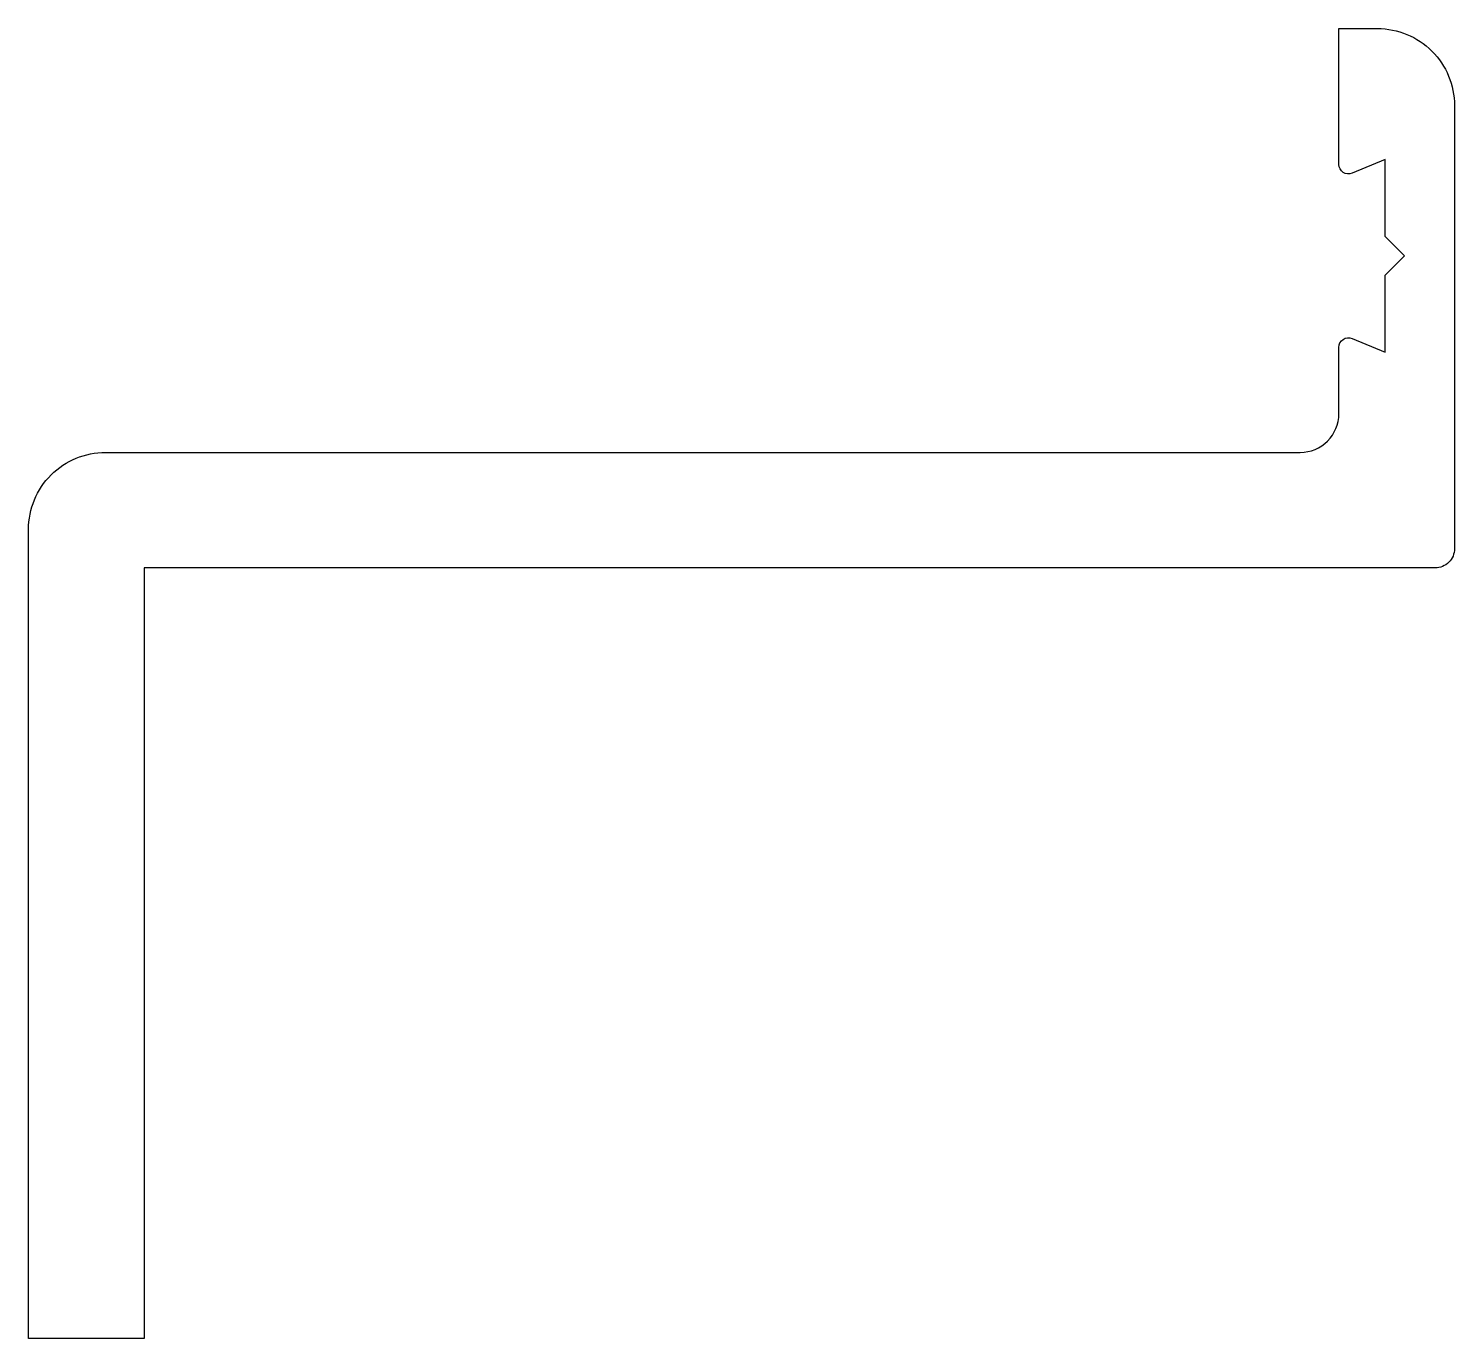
# Model space of a CAD drawing. Extents: x 269.6 to 306.6, y 419.8 to 453.8.
import ezdxf

# ---------------------------------------------------------------- set-up
doc = ezdxf.new("R2010")
doc.units = 0
doc.layers.get('0').update_dxf_attribs({"linetype": 'CONTINUOUS'})

msp = doc.modelspace()

# ---------------------------------------------------------------- linework, layer by layer
msp.add_lwpolyline([(304.586, 453.75, -0.414214), (306.586, 451.75), (306.586, 440.25, -0.414214), (306.086, 439.75), (272.586, 439.75), (272.586, 419.75), (269.586, 419.75), (269.586, 440.75, -0.414214), (271.586, 442.75), (302.586, 442.75, 0.414214), (303.586, 443.75), (303.586, 445.475, -0.535184), (303.932, 445.706), (304.786, 445.35), (304.786, 447.35), (305.286, 447.85), (304.786, 448.35), (304.786, 450.35), (303.932, 449.995, -0.535184), (303.586, 450.225), (303.586, 453.75)], format="xyb", close=True)

doc.saveas('drawing.dxf')
